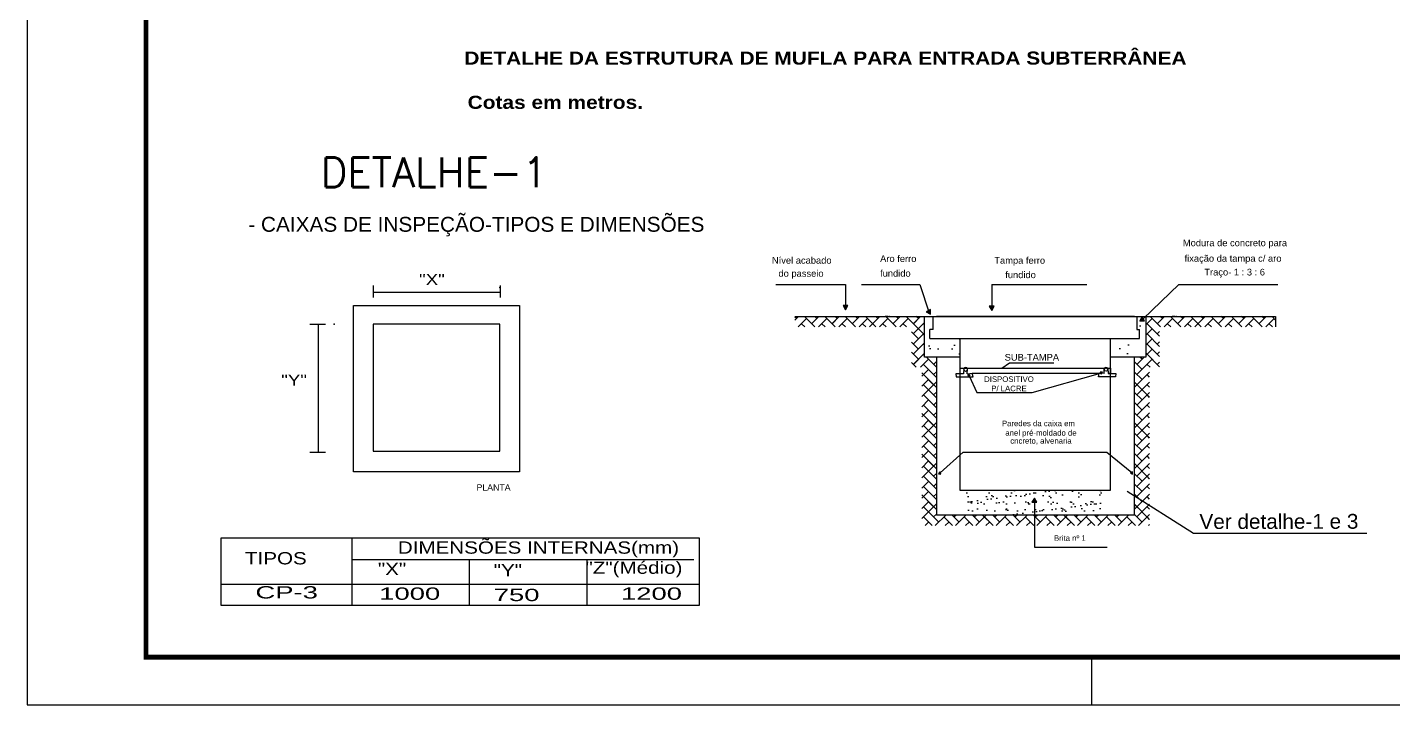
# Model space of a CAD drawing. Header units: metres. Extents: x 4188.7 to 4272.1, y 2012.8 to 2020.9.
# Drawn here: x 4236.95 to 4242.46, y 2012.8 to 2015.53 of the extents above; entities that cross this region are included whole.
import ezdxf

# ---------------------------------------------------------------- set-up
doc = ezdxf.new("R2010")
doc.units = ezdxf.units.M
for name, color, linetype in [('ARQ-FOLHA', 7, 'Continuous'), ('DIAGRAMA', 7, 'Continuous'), ('POSTE', 7, 'Continuous')]:
    doc.layers.add(name, color=color, linetype=linetype)
doc.styles.add('arial', font='arial.ttf')
doc.styles.add('destaquemenor', font='', dxfattribs={"height": 2})
doc.styles.get("Standard").update_dxf_attribs({"font": 'arial.ttf'})
doc.styles.get('destaquemenor').set_extended_font_data('Arial Black')

# ---------------------------------------------------------------- blocks, each defined once
blk = doc.blocks.new('FOLHA A2')
at = {"layer": 'ARQ-FOLHA'}
for p, q in [((0, 0), (0, -420)), ((224, -420), (224, -410)), ((0, -420), (594, -420))]:
    blk.add_line(p, q, dxfattribs=at)
at = {"layer": 'ARQ-FOLHA', "const_width": 1}
blk.add_lwpolyline([(25, -410), (584, -410), (584, -10), (25, -10), (25, -410)], dxfattribs=at)

msp = doc.modelspace()

# ---------------------------------------------------------------- hatches: boundary and pattern name
for points in [[(4240.25023, 2014.39261), (4240.25987, 2014.40931), (4240.24058, 2014.40931)], [(4240.83953, 2014.38989), (4240.84917, 2014.40659), (4240.82989, 2014.40659)], [(4240.59202, 2014.37481), (4240.59202, 2014.39409), (4240.57532, 2014.38445)], [(4241.44509, 2014.36421), (4241.43694, 2014.34673), (4241.45615, 2014.34842)], [(4240.74346, 2014.13073), (4240.74596, 2014.12142), (4240.75277, 2014.12824)], [(4241.28588, 2014.14092), (4241.27623, 2014.14092), (4241.28106, 2014.13257)], [(4240.62974, 2013.73884), (4240.62438, 2013.73082), (4240.634, 2013.7302)], [(4241.39912, 2013.73428), (4241.40747, 2013.72946), (4241.40747, 2013.7391)], [(4241.01158, 2013.63319), (4241.00194, 2013.61649), (4241.02123, 2013.61649)]]:
    msp.add_hatch(color=256).paths.add_polyline_path(points)
h = msp.add_hatch()
h.set_pattern_fill('AR-HBONE', color=256, scale=0.000285313, style=0)
h.set_pattern_definition([(45, (4242.49106, 2006.793197), (4e-18, 0.040995), [0.08696353, -0.02898784]), (135, (4242.511558, 2006.813695), (4e-18, 0.040995), [0.08696353, -0.02898784])])
h.paths.add_polyline_path([(4241.98458, 2014.36511), (4241.46117, 2014.36511), (4241.46117, 2014.20168), (4241.41549, 2014.20168), (4241.41549, 2013.56624), (4241.01158, 2013.56624), (4241.01158, 2013.52253), (4241.47611, 2013.52253), (4241.47611, 2014.16056), (4241.51661, 2014.16056), (4241.51661, 2014.32323), (4241.98458, 2014.32323)])
h.paths.add_polyline_path([(4241.01158, 2013.56624), (4240.61661, 2013.56624), (4240.61661, 2014.20168), (4240.56891, 2014.20168), (4240.56891, 2014.36511), (4240.0455, 2014.36511), (4240.0455, 2014.32323), (4240.51549, 2014.32323), (4240.51549, 2014.16056), (4240.55784, 2014.16056), (4240.55784, 2013.52253), (4241.01158, 2013.52253)])
h = msp.add_hatch()
h.set_pattern_fill('AR-HBONE', color=256, scale=0.001141, style=0)
h.set_pattern_definition([(45, (4242.49106, 2006.7932), (2e-17, 0.16398), [0.347854, -0.1159514]), (135, (4242.57305, 2006.87519), (2e-17, 0.16398), [0.347854, -0.1159514])])
h.paths.add_polyline_path([(4240.56891, 2014.36511), (4240.0455, 2014.36511), (4240.0455, 2014.32323), (4240.51549, 2014.32323), (4240.51549, 2014.16056), (4240.55784, 2014.16056), (4240.55784, 2013.52253), (4241.01158, 2013.52253), (4241.01158, 2013.56624), (4240.61661, 2013.56624), (4240.61661, 2014.20168), (4240.56891, 2014.20168)])
h.paths.add_polyline_path([(4241.47611, 2014.16056), (4241.51661, 2014.16056), (4241.51661, 2014.32323), (4241.98458, 2014.32323), (4241.98458, 2014.36511), (4241.46117, 2014.36511), (4241.46117, 2014.20168), (4241.41549, 2014.20168), (4241.41549, 2013.56624), (4241.01158, 2013.56624), (4241.01158, 2013.52253), (4241.47611, 2013.52253)])
h = msp.add_hatch()
h.set_pattern_fill('AR-SAND', color=256, scale=0.002853, style=0)
h.set_pattern_definition([(37.5, (4242.49106, 2006.7932), (-0.0045651, 0.1396362), [0, -0.1101538, 0, -0.1231983, 0, -0.1177631]), (7.5, (4242.49106, 2006.7932), (0.128255, 0.20452), [0, -0.0594251, 0, -0.0992834, 0, -0.0380465]), (327.5, (4242.40192, 2006.7932), (0.2256807, 0.00041), [0, -0.0362348, 0, -0.1304453, 0, -0.1703036]), (317.5, (4242.40192, 2006.7932), (0.217853, 0.0636047), [0, -0.0181174, 0, -0.0855141, 0, -0.097834])])
h.paths.add_polyline_path([(4241.46117, 2014.36511), (4241.42448, 2014.36511), (4241.42448, 2014.31234), (4241.43491, 2014.31234), (4241.43491, 2014.27731), (4241.31861, 2014.27731), (4241.31861, 2014.20168), (4241.46117, 2014.20168)])
h.paths.add_polyline_path([(4240.71147, 2014.27286), (4240.71147, 2014.27731), (4240.59017, 2014.27731), (4240.59017, 2014.31234), (4240.6032, 2014.31234), (4240.6032, 2014.36511), (4240.56891, 2014.36511), (4240.56891, 2014.20168), (4240.71147, 2014.20168)])
h = msp.add_hatch()
h.set_pattern_fill('AR-SAND', color=256, scale=0.001141, style=0)
h.set_pattern_definition([(37.5, (4242.49106, 2006.793197), (-0.00182604, 0.05585447), [0, -0.04406152, 0, -0.04927933, 0, -0.04710525]), (7.5, (4242.49106, 2006.7932), (0.051302, 0.0818079), [0, -0.02377003, 0, -0.03971335, 0, -0.01521862]), (327.5, (4242.455405, 2006.793197), (0.0902723, 0.00016402), [0, -0.01449392, 0, -0.05217812, 0, -0.06812143]), (317.5, (4242.455405, 2006.7932), (0.0871412, 0.0254419), [0, -0.00724696, 0, -0.03420566, 0, -0.0391336])])
h.paths.add_polyline_path([(4241.29852, 2013.66572), (4240.73745, 2013.66572), (4240.73745, 2013.56624), (4241.29852, 2013.56624)])

# ---------------------------------------------------------------- linework, layer by layer
for p, q in [((4239.96861, 2014.49392), (4240.25023, 2014.49392)), ((4240.25023, 2014.49392), (4240.25023, 2014.40931)), ((4240.31372, 2014.49392), (4240.54903, 2014.49392)), ((4240.54903, 2014.49392), (4240.5868, 2014.37982)), ((4240.83953, 2014.49392), (4240.83953, 2014.40659)), ((4240.83953, 2014.49392), (4241.22254, 2014.49392)), ((4241.45062, 2014.35631), (4241.59356, 2014.49392)), ((4241.59314, 2014.49392), (4241.99278, 2014.49392)), ((4240.0455, 2014.36511), (4240.56891, 2014.36511)), ((4240.4205, 2014.36521), (4240.41011, 2014.36521)), ((4241.46117, 2014.36511), (4241.98458, 2014.36511)), ((4241.57747, 2014.36511), (4241.56708, 2014.36511)), ((4241.98458, 2014.36511), (4241.98458, 2014.32323)), ((4240.6032, 2014.31234), (4240.59017, 2014.31234)), ((4240.59017, 2014.27731), (4240.59017, 2014.31234)), ((4241.42448, 2014.31234), (4241.43491, 2014.31234)), ((4241.43491, 2014.27731), (4241.43491, 2014.31234)), ((4240.59017, 2014.27731), (4241.43491, 2014.27731)), ((4240.71147, 2014.27286), (4240.71147, 2014.27731)), ((4240.71147, 2014.27286), (4240.71147, 2013.66572)), ((4241.31861, 2013.66572), (4241.31861, 2014.27286)), ((4240.69486, 2014.13429), (4240.69626, 2014.12173)), ((4240.72561, 2014.13429), (4240.69486, 2014.13429)), ((4240.72672, 2014.15552), (4240.72561, 2014.13429)), ((4240.74083, 2014.13429), (4240.74187, 2014.15421)), ((4240.74083, 2014.13429), (4240.76101, 2014.13664)), ((4240.76474, 2014.12173), (4240.76101, 2014.13664)), ((4240.88, 2014.15646), (4240.91154, 2014.17899)), ((4240.91154, 2014.17899), (4241.09068, 2014.17899)), ((4241.00198, 2014.05932), (4241.2787, 2014.13665)), ((4241.26968, 2014.12244), (4241.27341, 2014.13735)), ((4241.29359, 2014.135), (4241.27341, 2014.13735)), ((4241.29359, 2014.135), (4241.29255, 2014.15492)), ((4241.30775, 2014.15528), (4241.30881, 2014.135)), ((4241.30881, 2014.135), (4241.33956, 2014.135)), ((4241.33956, 2014.135), (4241.33816, 2014.12244)), ((4240.69626, 2014.12173), (4240.76474, 2014.12173)), ((4240.7488, 2014.12608), (4240.77907, 2014.05932)), ((4241.33816, 2014.12244), (4241.26968, 2014.12244)), ((4240.77907, 2014.05932), (4241.00198, 2014.05932)), ((4240.72436, 2013.8187), (4240.63187, 2013.73452)), ((4240.72436, 2013.8187), (4241.30379, 2013.8187)), ((4241.30379, 2013.8187), (4241.40445, 2013.73588)), ((4240.71147, 2013.66572), (4241.31861, 2013.66572)), ((4241.01158, 2013.61649), (4241.01158, 2013.4354)), ((4240.61661, 2013.56624), (4240.61804, 2013.56624)), ((4240.61661, 2013.56624), (4240.75927, 2013.56624)), ((4237.73266, 2013.47327), (4239.65988, 2013.47327)), ((4237.73266, 2013.20039), (4237.73266, 2013.47327)), ((4238.2588, 2013.47327), (4238.2588, 2013.20039)), ((4239.65988, 2013.47327), (4239.65988, 2013.20039)), ((4241.01158, 2013.4354), (4241.30549, 2013.4354)), ((4238.2588, 2013.38646), (4239.63757, 2013.38646)), ((4238.73241, 2013.38646), (4238.73241, 2013.20039)), ((4239.20602, 2013.38646), (4239.20602, 2013.20039)), ((4239.65988, 2013.28458), (4237.73266, 2013.28458)), ((4239.65988, 2013.20039), (4237.73266, 2013.20039))]:
    msp.add_line(p, q)
for points in [[(4238.26565, 2014.40911), (4238.9354, 2014.40911), (4238.9354, 2013.73866), (4238.26565, 2013.73866)], [(4240.25023, 2014.39261), (4240.25987, 2014.40931), (4240.24058, 2014.40931)], [(4240.83953, 2014.38989), (4240.84917, 2014.40659), (4240.82989, 2014.40659)], [(4240.59202, 2014.37481), (4240.59202, 2014.39409), (4240.57532, 2014.38445)], [(4241.44509, 2014.36421), (4241.43694, 2014.34673), (4241.45615, 2014.34842)], [(4238.34517, 2013.82206), (4238.85558, 2013.82206), (4238.85558, 2014.3348), (4238.34517, 2014.3348)], [(4240.74346, 2014.13073), (4240.74596, 2014.12142), (4240.75277, 2014.12824)], [(4241.28588, 2014.14092), (4241.27623, 2014.14092), (4241.28106, 2014.13257)], [(4240.62974, 2013.73884), (4240.62438, 2013.73082), (4240.634, 2013.7302)], [(4241.39912, 2013.73428), (4241.40747, 2013.72946), (4241.40747, 2013.7391)], [(4241.01158, 2013.63319), (4241.00194, 2013.61649), (4241.02123, 2013.61649)]]:
    msp.add_lwpolyline(points, close=True)
for points in [[(4240.71147, 2014.27286), (4240.71147, 2014.20168), (4240.56891, 2014.20168), (4240.56891, 2014.36511), (4240.71147, 2014.36511)], [(4240.6032, 2014.31234), (4240.6032, 2014.36511), (4241.42448, 2014.36511), (4241.42448, 2014.31234)], [(4241.41549, 2014.36511), (4240.61661, 2014.36511)], [(4241.31861, 2014.36511), (4241.46117, 2014.36511), (4241.46117, 2014.20168), (4241.31861, 2014.20168), (4241.31861, 2014.27731)], [(4240.61661, 2014.20168), (4240.61661, 2013.56624), (4241.41549, 2013.56624), (4241.41549, 2014.20168)], [(4240.71147, 2014.15646), (4240.72737, 2014.15646)], [(4240.74044, 2014.15646), (4241.29336, 2014.15646)], [(4240.74087, 2014.135), (4240.74083, 2014.135)], [(4241.27282, 2014.135), (4240.76142, 2014.135)], [(4241.29355, 2014.13572), (4241.29359, 2014.13572)], [(4241.3071, 2014.15646), (4241.31861, 2014.15646), (4241.31861, 2014.135), (4241.30881, 2014.135)]]:
    msp.add_lwpolyline(points)
for centre in [(4240.73393, 2014.15071), (4241.30049, 2014.15142)]:
    msp.add_circle(centre, 0.0068)
for centre, radius, start, end in [((4240.73391, 2014.15077), 0.00867, 23.19661, 146.88453), ((4241.30023, 2014.15189), 0.00825, 24.23733, 158.70439)]:
    msp.add_arc(centre, radius, start, end)
for p in [(4238.85558, 2014.4829), (4240.42585, 2014.36521), (4241.58282, 2014.36511), (4238.18726, 2014.3348)]:
    msp.add_point(p)
at = {"layer": 'DIAGRAMA'}
for p, q in [((4238.34535, 2014.46388), (4238.85646, 2014.46388)), ((4238.34544, 2014.48976), (4238.34544, 2014.44127)), ((4238.85672, 2014.48976), (4238.85672, 2014.44127)), ((4238.08963, 2014.33429), (4238.15275, 2014.33429)), ((4238.12313, 2014.33513), (4238.12313, 2013.82012)), ((4238.08963, 2013.81898), (4238.15275, 2013.81898))]:
    msp.add_line(p, q, dxfattribs=at)
at = {"layer": 'POSTE'}
for p, q in [((4241.65273, 2013.49097), (4241.38543, 2013.66055)), ((4242.35247, 2013.49097), (4241.65273, 2013.49097))]:
    msp.add_line(p, q, dxfattribs=at)

# ---------------------------------------------------------------- block references
at = {"layer": 'ARQ-FOLHA', "xscale": 0.01916579205580684, "yscale": 0.01916579205580684, "zscale": 0.01916579205580684}
msp.add_blockref('FOLHA A2', (4236.95019, 2020.85025), dxfattribs=at)

# ---------------------------------------------------------------- texts
at = {"style": 'destaquemenor'}
for s, p in [('DETALHE DA ESTRUTURA DE MUFLA PARA ENTRADA SUBTERRÂNEA', (4238.71266, 2015.38057)), ('Cotas em metros.', (4238.72587, 2015.2024))]:
    msp.add_text(s, height=0.0527152, dxfattribs=at).set_placement(p)
at = {"style": 'arial'}
for s, height, width, p in [('"X"', 0.045, 1.2, (4238.53003, 2014.49191)), ('"Y"', 0.045, 1.2, (4237.97409, 2014.08632)), ('DIMENSÕES INTERNAS(mm)', 0.0495, 1.2, (4238.44464, 2013.40921)), ('TIPOS', 0.0495, 1.2, (4237.82815, 2013.36612)), ('"X"', 0.0495, 1.2, (4238.36398, 2013.32289)), ('"Y"', 0.0495, 1.2, (4238.83118, 2013.31758)), ('"Z"(Médio)', 0.0495, 1.2, (4239.2013, 2013.32819)), ('CP-3', 0.0495, 1.6, (4237.87023, 2013.22876)), ('1000', 0.0495, 1.6, (4238.36929, 2013.22346)), ('750', 0.0495, 1.6, (4238.83125, 2013.21816)), ('1200', 0.0495, 1.6, (4239.34422, 2013.22346))]:
    msp.add_text(s, height=height, dxfattribs=dict(at, width=width)).set_placement(p)
msp.add_text('Ver detalhe-1 e 3', height=0.0598269, rotation=0.08735, dxfattribs=at).set_placement((4241.67725, 2013.50882))
for s, insert, char_height, attachment_point in [('\\Fsimplex.shx;DETALHE-1', (4238.59093, 2015.00634), 0.12, 2), ('- CAIXAS DE INSPEÇÃO-TIPOS E DIMENSÕES', (4238.76118, 2014.72762), 0.06, 5), ('Modura de concreto para', (4241.8205, 2014.65803), 0.0269221, 5), ('Nível acabado', (4240.07338, 2014.59155), 0.0269221, 5), ('Aro ferro', (4240.46268, 2014.59825), 0.026922, 5), ('Tampa ferro', (4240.95239, 2014.58739), 0.0269221, 5), ('fixação da tampa c/ aro', (4241.81263, 2014.59547), 0.0269221, 5), ('do passeio', (4240.07047, 2014.53494), 0.026922, 5), ('fundido', (4240.45089, 2014.53925), 0.026922, 5), ('fundido', (4240.95577, 2014.53324), 0.026922, 5), ('Traço- 1 : 3 : 6', (4241.8192, 2014.54004), 0.0269221, 5), ('SUB-TAMPA', (4241.0014, 2014.20071), 0.026922, 5), ('DISPOSITIVO\\PP/ LACRE', (4240.90904, 2014.09384), 0.0224351, 5), ('Paredes da caixa em', (4241.02788, 2013.93423), 0.0224351, 5), ('anel pré-moldado de', (4241.03821, 2013.89296), 0.0224351, 5), ('cncreto, alvenaria', (4241.03821, 2013.86201), 0.0224351, 5), ('Brita nº 1', (4241.15491, 2013.47216), 0.022435, 5)]:
    msp.add_mtext(s, dxfattribs=dict(at, insert=insert, char_height=char_height, attachment_point=attachment_point))
at = {"insert": (4238.83046, 2013.67632), "char_height": 0.025259, "attachment_point": 5}
msp.add_mtext('PLANTA ', dxfattribs=at)

doc.saveas('drawing.dxf')
